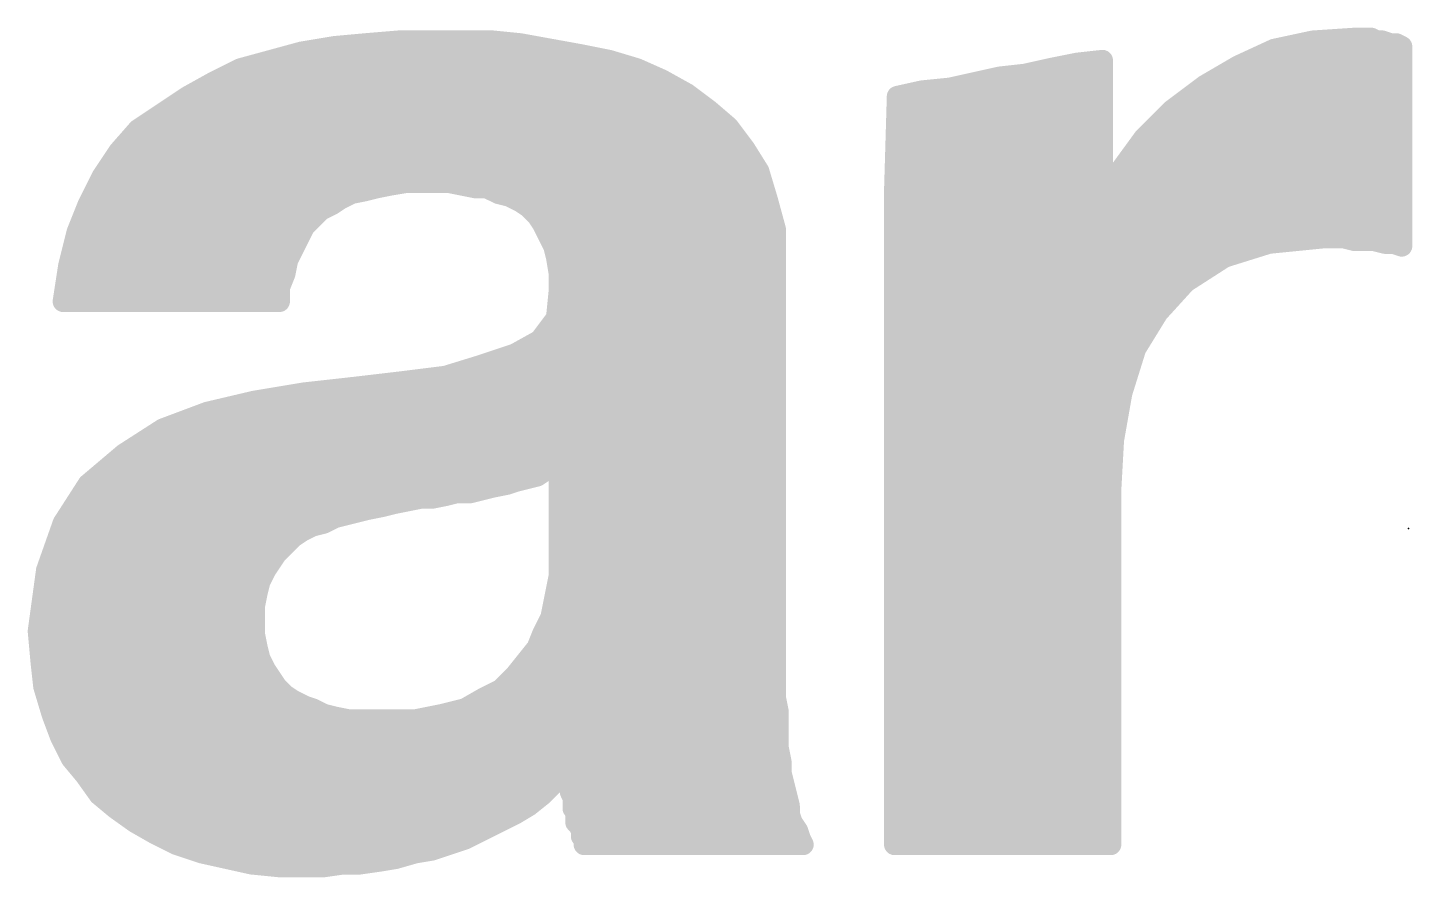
# Model space of a CAD drawing. Extents: x -23 to 84, y -8 to 75.
# Drawn here: x 44.548 to 49.544, y 58.431 to 61.497 of the extents above; entities that cross this region are included whole.
import ezdxf

# ---------------------------------------------------------------- set-up
doc = ezdxf.new("R2010")
doc.units = 0
doc.layers.add('21', color=253, linetype='CONTINUOUS')
doc.layers.add('23', color=53, linetype='CONTINUOUS')

msp = doc.modelspace()

# ---------------------------------------------------------------- linework, layer by layer
at = {"layer": '21', "const_width": 0.0762}
for points in [[(45.536, 61.409), (45.656, 61.429)], [(45.5852, 61.4172), (46.4459, 61.4172)], [(45.656, 61.429), (45.766, 61.439)], [(45.766, 61.439), (45.886, 61.449)], [(45.886, 61.449), (46.226, 61.449)], [(46.226, 61.449), (46.326, 61.439)], [(46.326, 61.439), (46.546, 61.399)], [(48.916, 61.359), (49.046, 61.419)], [(49.0421, 61.4172), (49.506, 61.4172)], [(49.046, 61.419), (49.186, 61.449)], [(49.186, 61.449), (49.336, 61.459)], [(49.336, 61.459), (49.396, 61.459)], [(49.396, 61.459), (49.416, 61.449)], [(49.416, 61.449), (49.436, 61.449)], [(49.436, 61.449), (49.466, 61.439)], [(49.466, 61.439), (49.486, 61.439)], [(49.486, 61.439), (49.506, 61.429)], [(49.506, 61.429), (49.506, 60.709)], [(45.316, 61.349), (45.536, 61.409)], [(46.546, 61.399), (46.646, 61.379)], [(46.646, 61.379), (46.746, 61.349)], [(48.236, 61.349), (48.336, 61.369)], [(48.336, 61.369), (48.426, 61.379)], [(48.426, 61.379), (48.426, 60.859)], [(45.216, 61.299), (45.316, 61.349)], [(45.3, 61.341), (46.764, 61.341)], [(46.746, 61.349), (46.836, 61.309)], [(47.876, 61.279), (48.056, 61.319)], [(48.056, 61.319), (48.146, 61.329)], [(48.146, 61.329), (48.236, 61.349)], [(48.2, 61.341), (48.426, 61.341)], [(48.796, 61.289), (48.916, 61.359)], [(48.8851, 61.341), (49.506, 61.341)], [(45.126, 61.249), (45.216, 61.299)], [(46.836, 61.309), (46.926, 61.259)], [(47.686, 61.249), (47.776, 61.269)], [(47.776, 61.269), (47.876, 61.279)], [(48.676, 61.199), (48.796, 61.289)], [(44.946, 61.129), (45.126, 61.249)], [(45.1544, 61.2648), (46.9156, 61.2648)], [(46.926, 61.259), (47.006, 61.199)], [(47.676, 60.909), (47.686, 61.249)], [(47.7571, 61.2648), (48.426, 61.2648)], [(48.7637, 61.2648), (49.506, 61.2648)], [(45.0354, 61.1886), (47.0181, 61.1886)], [(47.006, 61.199), (47.076, 61.139)], [(47.6842, 61.1886), (48.426, 61.1886)], [(48.576, 61.099), (48.676, 61.199)], [(48.6656, 61.1886), (49.506, 61.1886)], [(44.876, 61.049), (44.946, 61.129)], [(47.076, 61.139), (47.136, 61.059)], [(44.9315, 61.1124), (47.096, 61.1124)], [(47.682, 61.1124), (48.426, 61.1124)], [(48.496, 60.989), (48.576, 61.099)], [(48.5894, 61.1124), (49.506, 61.1124)], [(44.816, 60.959), (44.876, 61.049)], [(44.8675, 61.0362), (47.1502, 61.0362)], [(47.136, 61.059), (47.186, 60.979)], [(47.6797, 61.0362), (48.426, 61.0362)], [(48.5303, 61.0362), (49.506, 61.0362)], [(47.186, 60.979), (47.216, 60.879)], [(48.426, 60.859), (48.496, 60.989)], [(44.766, 60.859), (44.816, 60.959)], [(44.8167, 60.96), (47.1917, 60.96)], [(45.806, 60.919), (45.766, 60.909)], [(45.856, 60.929), (45.806, 60.919)], [(45.916, 60.939), (45.856, 60.929)], [(46.066, 60.939), (45.916, 60.939)], [(46.166, 60.919), (46.066, 60.939)], [(46.206, 60.919), (46.166, 60.919)], [(46.246, 60.899), (46.206, 60.919)], [(47.6775, 60.96), (48.426, 60.96)], [(48.4804, 60.96), (49.506, 60.96)], [(44.7784, 60.8838), (45.6856, 60.8838)], [(45.676, 60.879), (45.646, 60.859)], [(45.716, 60.899), (45.676, 60.879)], [(45.766, 60.909), (45.716, 60.899)], [(46.286, 60.889), (46.246, 60.899)], [(46.326, 60.869), (46.286, 60.889)], [(46.2964, 60.8838), (47.2146, 60.8838)], [(46.356, 60.849), (46.326, 60.869)], [(47.216, 60.879), (47.246, 60.769)], [(47.676, 58.549), (47.676, 60.909)], [(47.676, 60.8838), (48.426, 60.8838)], [(48.4394, 60.8838), (49.506, 60.8838)], [(44.726, 60.759), (44.766, 60.859)], [(45.606, 60.839), (45.546, 60.779)], [(45.646, 60.859), (45.606, 60.839)], [(46.386, 60.819), (46.356, 60.849)], [(46.406, 60.789), (46.386, 60.819)], [(44.7454, 60.8076), (45.5746, 60.8076)], [(45.546, 60.779), (45.486, 60.659)], [(46.3936, 60.8076), (47.2355, 60.8076)], [(46.446, 60.709), (46.406, 60.789)], [(47.246, 60.769), (47.246, 59.079)], [(47.676, 60.8076), (49.506, 60.8076)], [(44.696, 60.639), (44.726, 60.759)], [(44.7191, 60.7314), (45.5222, 60.7314)], [(46.4348, 60.7314), (47.246, 60.7314)], [(47.676, 60.7314), (49.15, 60.7314)], [(49.026, 60.719), (48.866, 60.669)], [(49.226, 60.739), (49.026, 60.719)], [(49.296, 60.739), (49.226, 60.739)], [(49.336, 60.729), (49.296, 60.739)], [(49.3264, 60.7314), (49.506, 60.7314)], [(49.406, 60.729), (49.336, 60.729)], [(49.446, 60.719), (49.406, 60.729)], [(49.476, 60.719), (49.446, 60.719)], [(49.506, 60.709), (49.476, 60.719)], [(46.456, 60.669), (46.446, 60.709)], [(46.466, 60.609), (46.456, 60.669)], [(48.866, 60.669), (48.726, 60.579)], [(44.676, 60.509), (44.696, 60.639)], [(44.7001, 60.6552), (45.4852, 60.6552)], [(45.486, 60.659), (45.476, 60.609)], [(46.4583, 60.6552), (47.246, 60.6552)], [(47.676, 60.6552), (48.8445, 60.6552)], [(44.6868, 60.579), (45.464, 60.579)], [(45.476, 60.609), (45.456, 60.559)], [(46.466, 60.549), (46.466, 60.609)], [(46.466, 60.579), (47.246, 60.579)], [(47.676, 60.579), (48.726, 60.579)], [(48.726, 60.579), (48.626, 60.469)], [(45.456, 60.559), (45.456, 60.509)], [(46.456, 60.449), (46.466, 60.549)], [(45.456, 60.509), (44.676, 60.509)], [(46.4614, 60.5028), (47.246, 60.5028)], [(47.676, 60.5028), (48.6567, 60.5028)], [(48.626, 60.469), (48.546, 60.339)], [(46.396, 60.369), (46.456, 60.449)], [(46.4392, 60.4266), (47.246, 60.4266)], [(47.676, 60.4266), (48.5999, 60.4266)], [(46.306, 60.319), (46.396, 60.369)], [(46.186, 60.279), (46.306, 60.319)], [(46.3625, 60.3504), (47.246, 60.3504)], [(47.676, 60.3504), (48.553, 60.3504)], [(48.546, 60.339), (48.496, 60.179)], [(46.056, 60.239), (46.186, 60.279)], [(46.1704, 60.2742), (47.246, 60.2742)], [(47.676, 60.2742), (48.5258, 60.2742)], [(45.726, 60.199), (45.896, 60.219)], [(45.896, 60.219), (46.056, 60.239)], [(46.056, 60.239), (46.146, 59.819)], [(46.146, 59.819), (46.056, 60.239)], [(45.366, 60.149), (45.546, 60.179)], [(45.546, 60.179), (45.726, 60.199)], [(45.696, 59.739), (45.546, 60.179)], [(45.546, 60.179), (45.696, 59.739)], [(45.717, 60.198), (46.0648, 60.198)], [(46.0648, 60.198), (47.246, 60.198)], [(47.676, 60.198), (48.5019, 60.198)], [(48.496, 60.179), (48.466, 60.009)], [(45.196, 60.109), (45.366, 60.149)], [(45.2504, 60.1218), (45.5655, 60.1218)], [(45.5655, 60.1218), (46.0811, 60.1218)], [(46.0811, 60.1218), (47.246, 60.1218)], [(47.676, 60.1218), (48.4859, 60.1218)], [(45.036, 60.049), (45.196, 60.109)], [(44.896, 59.959), (45.036, 60.049)], [(45.0307, 60.0456), (45.5915, 60.0456)], [(45.5915, 60.0456), (46.0974, 60.0456)], [(46.0974, 60.0456), (47.246, 60.0456)], [(47.676, 60.0456), (48.4725, 60.0456)], [(44.9122, 59.9694), (45.6175, 59.9694)], [(45.6175, 59.9694), (46.1138, 59.9694)], [(46.1138, 59.9694), (47.246, 59.9694)], [(47.676, 59.9694), (48.4638, 59.9694)], [(48.466, 60.009), (48.456, 59.829)], [(44.766, 59.849), (44.896, 59.959)], [(46.446, 59.919), (46.386, 59.879)], [(46.466, 59.939), (46.446, 59.919)], [(46.466, 59.519), (46.466, 59.939)], [(44.8182, 59.8932), (45.6434, 59.8932)], [(45.6434, 59.8932), (46.1301, 59.8932)], [(46.1301, 59.8932), (46.4073, 59.8932)], [(46.386, 59.879), (46.306, 59.859)], [(46.466, 59.8932), (47.246, 59.8932)], [(47.676, 59.8932), (48.4596, 59.8932)], [(44.676, 59.709), (44.766, 59.849)], [(46.096, 59.819), (46.056, 59.809)], [(46.146, 59.819), (46.096, 59.819)], [(46.226, 59.839), (46.146, 59.819)], [(46.276, 59.849), (46.226, 59.839)], [(46.306, 59.859), (46.276, 59.849)], [(48.456, 59.829), (48.456, 58.549)], [(44.7454, 59.817), (45.6694, 59.817)], [(45.6694, 59.817), (46.088, 59.817)], [(45.826, 59.769), (45.776, 59.759)], [(45.866, 59.779), (45.826, 59.769)], [(45.966, 59.799), (45.866, 59.779)], [(46.006, 59.799), (45.966, 59.799)], [(46.056, 59.809), (46.006, 59.799)], [(46.466, 59.817), (47.246, 59.817)], [(47.676, 59.817), (48.456, 59.817)], [(44.6964, 59.7408), (45.6954, 59.7408)], [(45.656, 59.729), (45.616, 59.709)], [(45.696, 59.739), (45.656, 59.729)], [(45.6954, 59.7408), (45.7032, 59.7408)], [(45.776, 59.759), (45.696, 59.739)], [(46.466, 59.7408), (47.246, 59.7408)], [(47.676, 59.7408), (48.456, 59.7408)], [(44.616, 59.539), (44.676, 59.709)], [(45.536, 59.679), (45.506, 59.659)], [(45.576, 59.699), (45.536, 59.679)], [(45.616, 59.709), (45.576, 59.699)], [(44.6603, 59.6646), (45.5144, 59.6646)], [(45.506, 59.659), (45.446, 59.599)], [(46.466, 59.6646), (47.246, 59.6646)], [(47.676, 59.6646), (48.456, 59.6646)], [(44.6334, 59.5884), (45.4389, 59.5884)], [(45.446, 59.599), (45.406, 59.539)], [(46.466, 59.5884), (47.246, 59.5884)], [(47.676, 59.5884), (48.456, 59.5884)], [(44.586, 59.319), (44.616, 59.539)], [(45.406, 59.539), (45.386, 59.499)], [(46.436, 59.369), (46.466, 59.519)], [(44.6123, 59.5122), (45.3926, 59.5122)], [(45.386, 59.499), (45.376, 59.459)], [(46.4646, 59.5122), (47.246, 59.5122)], [(47.676, 59.5122), (48.456, 59.5122)], [(44.602, 59.436), (45.3714, 59.436)], [(45.376, 59.459), (45.366, 59.409)], [(46.4494, 59.436), (47.246, 59.436)], [(47.676, 59.436), (48.456, 59.436)], [(45.366, 59.409), (45.366, 59.309)], [(46.406, 59.309), (46.436, 59.369)], [(44.596, 59.209), (44.586, 59.319)], [(44.5916, 59.3598), (45.366, 59.3598)], [(46.4314, 59.3598), (47.246, 59.3598)], [(47.676, 59.3598), (48.456, 59.3598)], [(44.5892, 59.2836), (45.3711, 59.2836)], [(45.366, 59.309), (45.376, 59.259)], [(46.386, 59.259), (46.406, 59.309)], [(46.3958, 59.2836), (47.246, 59.2836)], [(47.676, 59.2836), (48.456, 59.2836)], [(45.376, 59.259), (45.386, 59.219)], [(45.386, 59.219), (45.406, 59.179)], [(46.306, 59.159), (46.386, 59.259)], [(44.606, 59.119), (44.596, 59.209)], [(44.5962, 59.2074), (45.3918, 59.2074)], [(45.406, 59.179), (45.446, 59.119)], [(46.3447, 59.2074), (47.246, 59.2074)], [(47.676, 59.2074), (48.456, 59.2074)], [(44.6046, 59.1312), (45.4379, 59.1312)], [(44.636, 59.019), (44.606, 59.119)], [(45.446, 59.119), (45.476, 59.089)], [(46.256, 59.109), (46.306, 59.159)], [(46.2782, 59.1312), (47.246, 59.1312)], [(47.676, 59.1312), (48.456, 59.1312)], [(45.476, 59.089), (45.506, 59.069)], [(45.506, 59.069), (45.546, 59.049)], [(46.126, 59.039), (46.196, 59.079)], [(46.196, 59.079), (46.256, 59.109)], [(47.246, 59.079), (47.256, 59.029)], [(44.6252, 59.055), (45.534, 59.055)], [(44.666, 58.939), (44.636, 59.019)], [(45.546, 59.049), (45.576, 59.039)], [(45.576, 59.039), (45.616, 59.019)], [(45.616, 59.019), (45.656, 59.009)], [(45.946, 58.999), (46.046, 59.019)], [(46.046, 59.019), (46.126, 59.039)], [(46.154, 59.055), (47.2508, 59.055)], [(47.256, 59.029), (47.256, 58.899)], [(47.676, 59.055), (48.456, 59.055)], [(44.6511, 58.9788), (47.256, 58.9788)], [(45.656, 59.009), (45.706, 58.999)], [(45.706, 58.999), (45.946, 58.999)], [(47.676, 58.9788), (48.456, 58.9788)], [(44.706, 58.859), (44.666, 58.939)], [(44.6842, 58.9026), (47.256, 58.9026)], [(47.256, 58.899), (47.266, 58.849)], [(47.676, 58.9026), (48.456, 58.9026)], [(44.756, 58.799), (44.706, 58.859)], [(44.7332, 58.8264), (47.266, 58.8264)], [(46.506, 58.819), (46.456, 58.779)], [(46.506, 58.739), (46.506, 58.819)], [(47.266, 58.849), (47.266, 58.809)], [(47.676, 58.8264), (48.456, 58.8264)], [(44.806, 58.729), (44.756, 58.799)], [(46.456, 58.779), (46.406, 58.729)], [(47.266, 58.809), (47.296, 58.689)], [(44.7909, 58.7502), (46.4272, 58.7502)], [(44.866, 58.679), (44.806, 58.729)], [(46.406, 58.729), (46.356, 58.689)], [(46.506, 58.7502), (47.2807, 58.7502)], [(46.516, 58.719), (46.506, 58.739)], [(46.516, 58.679), (46.516, 58.719)], [(47.676, 58.7502), (48.456, 58.7502)], [(44.936, 58.629), (44.866, 58.679)], [(44.873, 58.674), (46.331, 58.674)], [(46.356, 58.689), (46.306, 58.659)], [(46.526, 58.669), (46.516, 58.679)], [(46.521, 58.674), (47.296, 58.674)], [(46.526, 58.629), (46.526, 58.669)], [(47.296, 58.689), (47.296, 58.659)], [(47.676, 58.674), (48.456, 58.674)], [(45.006, 58.589), (44.936, 58.629)], [(46.306, 58.659), (46.126, 58.569)], [(46.536, 58.619), (46.526, 58.629)], [(46.546, 58.599), (46.536, 58.619)], [(47.296, 58.659), (47.306, 58.629)], [(47.306, 58.629), (47.326, 58.599)], [(44.9906, 58.5978), (46.1836, 58.5978)], [(45.086, 58.549), (45.006, 58.589)], [(46.126, 58.569), (46.006, 58.529)], [(46.546, 58.579), (46.546, 58.599)], [(46.546, 58.5978), (47.3264, 58.5978)], [(46.556, 58.569), (46.546, 58.579)], [(46.556, 58.549), (46.556, 58.569)], [(47.326, 58.599), (47.336, 58.569)], [(47.336, 58.569), (47.346, 58.549)], [(47.676, 58.5978), (48.456, 58.5978)], [(45.176, 58.519), (45.086, 58.549)], [(45.1682, 58.5216), (45.9616, 58.5216)], [(45.356, 58.479), (45.176, 58.519)], [(45.946, 58.519), (45.876, 58.499)], [(46.006, 58.529), (45.946, 58.519)], [(47.346, 58.549), (46.556, 58.549)], [(48.456, 58.549), (47.676, 58.549)], [(45.456, 58.469), (45.356, 58.479)], [(45.616, 58.469), (45.456, 58.469)], [(45.686, 58.479), (45.616, 58.469)], [(45.746, 58.479), (45.686, 58.479)], [(45.816, 58.489), (45.746, 58.479)], [(45.876, 58.499), (45.816, 58.489)]]:
    msp.add_lwpolyline(points, dxfattribs=at)
at = {"layer": '21', "const_width": 0.0381}
for points in [[(45.5852, 61.4363, 1), (45.5852, 61.3982)], [(45.6543, 61.448, 1), (45.6577, 61.41)], [(45.6591, 61.4102, 1), (45.6529, 61.4478)], [(45.7644, 61.458, 1), (45.7676, 61.42)], [(45.7677, 61.42, 1), (45.7643, 61.458)], [(45.886, 61.4681, 1), (45.886, 61.43)], [(45.8876, 61.43, 1), (45.8844, 61.468)], [(46.2279, 61.468, 1), (46.2241, 61.43)], [(46.226, 61.43, 1), (46.226, 61.4681)], [(46.3294, 61.4577, 1), (46.3226, 61.4203)], [(46.3241, 61.42, 1), (46.3279, 61.458)], [(46.4459, 61.3982, 1), (46.4459, 61.4363)], [(49.0421, 61.4363, 1), (49.0421, 61.3982)], [(49.042, 61.4376, 1), (49.05, 61.4004)], [(49.054, 61.4017, 1), (49.038, 61.4363)], [(49.1847, 61.468, 1), (49.1873, 61.43)], [(49.19, 61.4304, 1), (49.182, 61.4676)], [(49.336, 61.4781, 1), (49.336, 61.44)], [(49.3373, 61.44, 1), (49.3347, 61.478)], [(49.4045, 61.476, 1), (49.3875, 61.442)], [(49.396, 61.44, 1), (49.396, 61.4781)], [(49.416, 61.4681, 1), (49.416, 61.43)], [(49.4075, 61.432, 1), (49.4245, 61.466)], [(49.442, 61.4671, 1), (49.43, 61.4309)], [(49.436, 61.43, 1), (49.436, 61.4681)], [(49.466, 61.4581, 1), (49.466, 61.42)], [(49.46, 61.4209, 1), (49.472, 61.4571)], [(49.4945, 61.456, 1), (49.4775, 61.422)], [(49.486, 61.42, 1), (49.486, 61.4581)], [(49.5251, 61.429, 1), (49.487, 61.429)], [(49.4975, 61.412, 1), (49.5145, 61.446)], [(49.506, 61.3982, 1), (49.506, 61.4363)], [(45.5329, 61.4278, 1), (45.5391, 61.3902)], [(45.541, 61.3906, 1), (45.531, 61.4274)], [(46.5497, 61.4177, 1), (46.5423, 61.3803)], [(46.5426, 61.3803, 1), (46.5494, 61.4177)], [(46.6515, 61.3972, 1), (46.6405, 61.3608)], [(46.6423, 61.3603, 1), (46.6497, 61.3977)], [(48.3339, 61.3879, 1), (48.3381, 61.3501)], [(48.3397, 61.3503, 1), (48.3323, 61.3877)], [(48.4451, 61.379, 1), (48.407, 61.379)], [(48.4281, 61.3601, 1), (48.4239, 61.3979)], [(45.3, 61.3601, 1), (45.3, 61.322)], [(45.311, 61.3674, 1), (45.321, 61.3306)], [(45.3245, 61.332, 1), (45.3075, 61.366)], [(46.7537, 61.3664, 1), (46.7383, 61.3316)], [(46.7405, 61.3308, 1), (46.7515, 61.3672)], [(46.764, 61.322, 1), (46.764, 61.3601)], [(48.0539, 61.3379, 1), (48.0581, 61.3001)], [(48.0601, 61.3004, 1), (48.0519, 61.3376)], [(48.1419, 61.3476, 1), (48.1501, 61.3104)], [(48.1481, 61.3101, 1), (48.1439, 61.3479)], [(48.2, 61.3601, 1), (48.2, 61.322)], [(48.2323, 61.3677, 1), (48.2397, 61.3303)], [(48.2401, 61.3304, 1), (48.2319, 61.3676)], [(48.426, 61.322, 1), (48.426, 61.3601)], [(48.8851, 61.3601, 1), (48.8851, 61.322)], [(48.908, 61.3763, 1), (48.924, 61.3417)], [(48.9256, 61.3425, 1), (48.9064, 61.3755)], [(49.506, 61.322, 1), (49.506, 61.3601)], [(45.2075, 61.316, 1), (45.2245, 61.282)], [(45.2253, 61.2823, 1), (45.2067, 61.3157)], [(46.8453, 61.3257, 1), (46.8267, 61.2923)], [(46.8283, 61.2916, 1), (46.8437, 61.3264)], [(47.7741, 61.288, 1), (47.7779, 61.25)], [(47.7801, 61.2504, 1), (47.7719, 61.2876)], [(47.8719, 61.2976, 1), (47.8801, 61.2604)], [(47.8779, 61.26, 1), (47.8741, 61.298)], [(48.7864, 61.3055, 1), (48.8056, 61.2725)], [(48.8074, 61.2738, 1), (48.7846, 61.3042)], [(45.1167, 61.2657, 1), (45.1353, 61.2323)], [(45.1366, 61.2331, 1), (45.1154, 61.2649)], [(45.1544, 61.2839, 1), (45.1544, 61.2458)], [(46.9374, 61.2742, 1), (46.9146, 61.2438)], [(46.9156, 61.2458, 1), (46.9156, 61.2839)], [(46.9167, 61.2423, 1), (46.9353, 61.2757)], [(47.6819, 61.2676, 1), (47.6901, 61.2304)], [(47.705, 61.2484, 1), (47.667, 61.2496)], [(47.7571, 61.2839, 1), (47.7571, 61.2458)], [(48.426, 61.2458, 1), (48.426, 61.2839)], [(48.7637, 61.2839, 1), (48.7637, 61.2458)], [(49.506, 61.2458, 1), (49.506, 61.2839)], [(45.0354, 61.2077, 1), (45.0354, 61.1696)], [(47.0184, 61.2135, 1), (46.9936, 61.1845)], [(46.9946, 61.1838, 1), (47.0174, 61.2142)], [(47.0181, 61.1696, 1), (47.0181, 61.2077)], [(47.6842, 61.2077, 1), (47.6842, 61.1696)], [(48.426, 61.1696, 1), (48.426, 61.2077)], [(48.6656, 61.2077, 1), (48.6656, 61.1696)], [(48.6646, 61.2142, 1), (48.6874, 61.1838)], [(48.6895, 61.1855, 1), (48.6625, 61.2125)], [(49.506, 61.1696, 1), (49.506, 61.2077)], [(44.9354, 61.1449, 1), (44.9566, 61.1131)], [(44.9603, 61.1165, 1), (44.9317, 61.1415)], [(47.0912, 61.1504, 1), (47.0608, 61.1276)], [(47.0636, 61.1245, 1), (47.0884, 61.1535)], [(44.9315, 61.1315, 1), (44.9315, 61.0934)], [(47.096, 61.0934, 1), (47.096, 61.1315)], [(47.682, 61.1315, 1), (47.682, 61.0934)], [(48.426, 61.0934, 1), (48.426, 61.1315)], [(48.5625, 61.1125, 1), (48.5895, 61.0855)], [(48.5914, 61.0878, 1), (48.5606, 61.1102)], [(48.5894, 61.1315, 1), (48.5894, 61.0934)], [(49.506, 61.0934, 1), (49.506, 61.1315)], [(44.8675, 61.0553, 1), (44.8675, 61.0172)], [(44.8617, 61.0615, 1), (44.8903, 61.0365)], [(44.8919, 61.0384, 1), (44.8601, 61.0596)], [(47.1522, 61.0691, 1), (47.1198, 61.0489)], [(47.1208, 61.0476, 1), (47.1512, 61.0704)], [(47.1502, 61.0172, 1), (47.1502, 61.0553)], [(47.6797, 61.0553, 1), (47.6797, 61.0172)], [(48.426, 61.0172, 1), (48.426, 61.0553)], [(48.5303, 61.0553, 1), (48.5303, 61.0172)], [(49.506, 61.0172, 1), (49.506, 61.0553)], [(47.2042, 60.9845, 1), (47.1678, 60.9735)], [(47.1698, 60.9689, 1), (47.2022, 60.9891)], [(48.4806, 61.0002, 1), (48.5114, 60.9778)], [(48.5128, 60.98, 1), (48.4792, 60.998)], [(44.8001, 60.9696, 1), (44.8319, 60.9484)], [(44.8167, 60.9791, 1), (44.8167, 60.941)], [(44.833, 60.9505, 1), (44.799, 60.9675)], [(45.8023, 60.9377, 1), (45.8097, 60.9003)], [(45.8106, 60.9005, 1), (45.8014, 60.9375)], [(45.8529, 60.9478, 1), (45.8591, 60.9102)], [(45.8597, 60.9103, 1), (45.8523, 60.9477)], [(45.916, 60.9581, 1), (45.916, 60.92)], [(45.9191, 60.9202, 1), (45.9129, 60.9578)], [(46.0697, 60.9577, 1), (46.0623, 60.9203)], [(46.066, 60.92, 1), (46.066, 60.9581)], [(46.166, 60.9381, 1), (46.166, 60.9)], [(46.1623, 60.9003, 1), (46.1697, 60.9377)], [(46.2145, 60.936, 1), (46.1975, 60.902)], [(46.206, 60.9, 1), (46.206, 60.9381)], [(47.1917, 60.941, 1), (47.1917, 60.9791)], [(47.6775, 60.9791, 1), (47.6775, 60.941)], [(48.426, 60.941, 1), (48.426, 60.9791)], [(48.4804, 60.9791, 1), (48.4804, 60.941)], [(49.506, 60.941, 1), (49.506, 60.9791)], [(44.7784, 60.9029, 1), (44.7784, 60.8648)], [(45.6675, 60.896, 1), (45.6845, 60.862)], [(45.6866, 60.8631, 1), (45.6654, 60.8949)], [(45.6856, 60.8648, 1), (45.6856, 60.9029)], [(45.7123, 60.9177, 1), (45.7197, 60.8803)], [(45.7245, 60.882, 1), (45.7075, 60.916)], [(45.7614, 60.9275, 1), (45.7706, 60.8905)], [(45.7697, 60.8903, 1), (45.7623, 60.9277)], [(46.2506, 60.9175, 1), (46.2414, 60.8805)], [(46.2375, 60.882, 1), (46.2545, 60.916)], [(46.2945, 60.906, 1), (46.2775, 60.872)], [(46.2964, 60.9029, 1), (46.2964, 60.8648)], [(46.2814, 60.8705, 1), (46.2906, 60.9075)], [(46.3366, 60.8849, 1), (46.3154, 60.8531)], [(46.3175, 60.852, 1), (46.3345, 60.886)], [(47.2344, 60.884, 1), (47.1976, 60.874)], [(47.2146, 60.8648, 1), (47.2146, 60.9029)], [(47.6951, 60.909, 1), (47.657, 60.909)], [(47.657, 60.9096, 1), (47.695, 60.9084)], [(47.676, 60.9029, 1), (47.676, 60.8648)], [(48.4394, 60.9029, 1), (48.4394, 60.8648)], [(48.426, 60.8648, 1), (48.426, 60.9029)], [(49.506, 60.8648, 1), (49.506, 60.9029)], [(44.749, 60.8675, 1), (44.783, 60.8505)], [(44.7837, 60.8519, 1), (44.7483, 60.8661)], [(45.5975, 60.856, 1), (45.6145, 60.822)], [(45.6195, 60.8255, 1), (45.5925, 60.8525)], [(45.6354, 60.8749, 1), (45.6566, 60.8431)], [(45.6545, 60.842, 1), (45.6375, 60.876)], [(46.3695, 60.8625, 1), (46.3425, 60.8355)], [(46.3454, 60.8331, 1), (46.3666, 60.8649)], [(46.4019, 60.8296, 1), (46.3701, 60.8084)], [(47.1978, 60.8735, 1), (47.2342, 60.8845)], [(48.4092, 60.868, 1), (48.4428, 60.85)], [(48.407, 60.859, 1), (48.4451, 60.859)], [(44.7454, 60.8267, 1), (44.7454, 60.7886)], [(45.5325, 60.7925, 1), (45.5595, 60.7655)], [(45.563, 60.7705, 1), (45.529, 60.7875)], [(45.5746, 60.7886, 1), (45.5746, 60.8267)], [(46.3725, 60.8055, 1), (46.3995, 60.8325)], [(46.3936, 60.8267, 1), (46.3936, 60.7886)], [(46.423, 60.7975, 1), (46.389, 60.7805)], [(46.3901, 60.7784, 1), (46.4219, 60.7996)], [(47.2651, 60.769, 1), (47.227, 60.769)], [(47.2355, 60.7886, 1), (47.2355, 60.8267)], [(47.676, 60.8267, 1), (47.676, 60.7886)], [(49.506, 60.7886, 1), (49.506, 60.8267)], [(44.7191, 60.7505, 1), (44.7191, 60.7124)], [(44.7083, 60.7661, 1), (44.7437, 60.7519)], [(44.7445, 60.7544, 1), (44.7075, 60.7636)], [(45.5222, 60.7124, 1), (45.5222, 60.7505)], [(46.4348, 60.7505, 1), (46.4348, 60.7124)], [(47.2276, 60.764, 1), (47.2644, 60.774)], [(47.246, 60.7124, 1), (47.246, 60.7505)], [(47.676, 60.7505, 1), (47.676, 60.7124)], [(49.0241, 60.738, 1), (49.0279, 60.7)], [(49.0317, 60.7008, 1), (49.0203, 60.7372)], [(49.15, 60.7124, 1), (49.15, 60.7505)], [(49.226, 60.7581, 1), (49.226, 60.72)], [(49.2279, 60.72, 1), (49.2241, 60.758)], [(49.3006, 60.7575, 1), (49.2914, 60.7205)], [(49.296, 60.72, 1), (49.296, 60.7581)], [(49.3264, 60.7505, 1), (49.3264, 60.7124)], [(49.336, 60.7481, 1), (49.336, 60.71)], [(49.3314, 60.7105, 1), (49.3406, 60.7475)], [(49.4106, 60.7475, 1), (49.4014, 60.7105)], [(49.406, 60.71, 1), (49.406, 60.7481)], [(49.446, 60.7381, 1), (49.446, 60.7)], [(49.4414, 60.7005, 1), (49.4506, 60.7375)], [(49.482, 60.7371, 1), (49.47, 60.7009)], [(49.476, 60.7, 1), (49.476, 60.7381)], [(49.506, 60.7124, 1), (49.506, 60.7505)], [(46.4645, 60.7136, 1), (46.4275, 60.7044)], [(46.429, 60.7005, 1), (46.463, 60.7175)], [(46.4748, 60.6721, 1), (46.4372, 60.6659)], [(48.8603, 60.6872, 1), (48.8717, 60.6508)], [(48.8763, 60.653, 1), (48.8557, 60.685)], [(49.487, 60.709, 1), (49.5251, 60.709)], [(49.5, 60.6909, 1), (49.512, 60.7271)], [(44.6775, 60.6436, 1), (44.7145, 60.6344)], [(44.7148, 60.6361, 1), (44.6772, 60.6419)], [(44.7001, 60.6743, 1), (44.7001, 60.6362)], [(45.469, 60.6675, 1), (45.503, 60.6505)], [(45.5047, 60.6553, 1), (45.4673, 60.6627)], [(45.4852, 60.6362, 1), (45.4852, 60.6743)], [(46.4375, 60.6644, 1), (46.4745, 60.6736)], [(46.4583, 60.6743, 1), (46.4583, 60.6362)], [(47.246, 60.6362, 1), (47.246, 60.6743)], [(47.676, 60.6743, 1), (47.676, 60.6362)], [(48.8445, 60.6362, 1), (48.8445, 60.6743)], [(44.6868, 60.5981, 1), (44.6868, 60.56)], [(45.4573, 60.6127, 1), (45.4947, 60.6053)], [(45.4937, 60.6019, 1), (45.4583, 60.6161)], [(45.464, 60.56, 1), (45.464, 60.5981)], [(46.466, 60.5981, 1), (46.466, 60.56)], [(46.4851, 60.609, 1), (46.447, 60.609)], [(46.4472, 60.6059, 1), (46.4848, 60.6121)], [(47.246, 60.56, 1), (47.246, 60.5981)], [(47.676, 60.5981, 1), (47.676, 60.56)], [(48.7157, 60.595, 1), (48.7363, 60.563)], [(48.7401, 60.5662, 1), (48.7119, 60.5918)], [(48.726, 60.56, 1), (48.726, 60.5981)], [(45.4751, 60.559, 1), (45.437, 60.559)], [(45.4383, 60.5661, 1), (45.4737, 60.5519)], [(46.485, 60.5471, 1), (46.447, 60.5509)], [(46.447, 60.549, 1), (46.4851, 60.549)], [(44.676, 60.5281, 1), (44.676, 60.49)], [(44.6572, 60.5119, 1), (44.6948, 60.5061)], [(45.437, 60.509, 1), (45.4751, 60.509)], [(45.456, 60.49, 1), (45.456, 60.5281)], [(46.4614, 60.5219, 1), (46.4614, 60.4838)], [(47.246, 60.4838, 1), (47.246, 60.5219)], [(47.676, 60.5219, 1), (47.676, 60.4838)], [(48.6422, 60.459, 1), (48.6098, 60.479)], [(48.6567, 60.4838, 1), (48.6567, 60.5219)], [(46.4392, 60.4457, 1), (46.4392, 60.4076)], [(46.437, 60.4509, 1), (46.475, 60.4471)], [(46.4712, 60.4376, 1), (46.4408, 60.4604)], [(47.246, 60.4076, 1), (47.246, 60.4457)], [(47.676, 60.4457, 1), (47.676, 60.4076)], [(48.5999, 60.4076, 1), (48.5999, 60.4457)], [(48.6119, 60.4818, 1), (48.6401, 60.4562)], [(46.4053, 60.3523, 1), (46.3867, 60.3857)], [(46.312, 60.3009, 1), (46.3, 60.3371)], [(46.3625, 60.3695, 1), (46.3625, 60.3314)], [(46.3808, 60.3804, 1), (46.4112, 60.3576)], [(47.246, 60.3314, 1), (47.246, 60.3695)], [(47.676, 60.3695, 1), (47.676, 60.3314)], [(48.5298, 60.349, 1), (48.5622, 60.329)], [(48.5642, 60.3333, 1), (48.5278, 60.3447)], [(48.553, 60.3314, 1), (48.553, 60.3695)], [(46.1704, 60.2933, 1), (46.1704, 60.2552)], [(46.18, 60.2971, 1), (46.192, 60.2609)], [(46.1916, 60.2608, 1), (46.1804, 60.2972)], [(46.2967, 60.3357, 1), (46.3153, 60.3023)], [(47.246, 60.2552, 1), (47.246, 60.2933)], [(47.676, 60.2933, 1), (47.676, 60.2552)], [(48.5258, 60.2552, 1), (48.5258, 60.2933)], [(45.8936, 60.2379, 1), (45.8984, 60.2001)], [(45.8982, 60.2001, 1), (45.8938, 60.2379)], [(46.0746, 60.243, 1), (46.0374, 60.235)], [(46.0746, 60.243, 1), (46.0374, 60.235)], [(46.0504, 60.2572, 1), (46.0616, 60.2208)], [(46.0584, 60.2201, 1), (46.0536, 60.2579)], [(45.564, 60.1851, 1), (45.528, 60.1729)], [(45.564, 60.1851, 1), (45.528, 60.1729)], [(45.5439, 60.1979, 1), (45.5481, 60.1601)], [(45.5491, 60.1602, 1), (45.5429, 60.1978)], [(45.717, 60.2171, 1), (45.717, 60.179)], [(45.7238, 60.2179, 1), (45.7282, 60.1801)], [(45.7281, 60.1801, 1), (45.7239, 60.2179)], [(46.0648, 60.2171, 1), (46.0648, 60.179)], [(46.0648, 60.179, 1), (46.0648, 60.2171)], [(47.246, 60.179, 1), (47.246, 60.2171)], [(47.676, 60.2171, 1), (47.676, 60.179)], [(48.5148, 60.1757, 1), (48.4772, 60.1823)], [(48.5019, 60.179, 1), (48.5019, 60.2171)], [(45.2504, 60.1409, 1), (45.2504, 60.1028)], [(45.3629, 60.1678, 1), (45.3691, 60.1302)], [(45.3704, 60.1305, 1), (45.3616, 60.1675)], [(45.5655, 60.1409, 1), (45.5655, 60.1028)], [(45.5655, 60.1028, 1), (45.5655, 60.1409)], [(46.0811, 60.1409, 1), (46.0811, 60.1028)], [(46.0811, 60.1028, 1), (46.0811, 60.1409)], [(47.246, 60.1028, 1), (47.246, 60.1409)], [(47.676, 60.1409, 1), (47.676, 60.1028)], [(48.4778, 60.1847, 1), (48.5142, 60.1733)], [(48.4859, 60.1028, 1), (48.4859, 60.1409)], [(45.1916, 60.1275, 1), (45.2004, 60.0905)], [(45.2027, 60.0912, 1), (45.1893, 60.1268)], [(45.0307, 60.0647, 1), (45.0307, 60.0266)], [(45.0293, 60.0668, 1), (45.0427, 60.0312)], [(45.0463, 60.033, 1), (45.0257, 60.065)], [(45.5915, 60.0647, 1), (45.5915, 60.0266)], [(45.5915, 60.0266, 1), (45.5915, 60.0647)], [(46.0974, 60.0647, 1), (46.0974, 60.0266)], [(46.0974, 60.0266, 1), (46.0974, 60.0647)], [(47.246, 60.0266, 1), (47.246, 60.0647)], [(47.676, 60.0647, 1), (47.676, 60.0266)], [(48.4725, 60.0266, 1), (48.4725, 60.0647)], [(44.9122, 59.9885, 1), (44.9122, 59.9504)], [(45.6175, 59.9885, 1), (45.6175, 59.9504)], [(45.6175, 59.9504, 1), (45.6175, 59.9885)], [(46.1138, 59.9885, 1), (46.1138, 59.9504)], [(46.1138, 59.9504, 1), (46.1138, 59.9885)], [(47.246, 59.9504, 1), (47.246, 59.9885)], [(47.676, 59.9885, 1), (47.676, 59.9504)], [(48.4472, 60.0123, 1), (48.4848, 60.0057)], [(48.485, 60.0079, 1), (48.447, 60.0101)], [(48.4638, 59.9504, 1), (48.4638, 59.9885)], [(44.8857, 59.975, 1), (44.9063, 59.943)], [(44.9083, 59.9445, 1), (44.8837, 59.9735)], [(46.4566, 59.9031, 1), (46.4354, 59.9349)], [(46.4851, 59.939, 1), (46.447, 59.939)], [(46.4795, 59.9255, 1), (46.4525, 59.9525)], [(44.8182, 59.9123, 1), (44.8182, 59.8742)], [(45.6434, 59.9123, 1), (45.6434, 59.8742)], [(45.6434, 59.8742, 1), (45.6434, 59.9123)], [(46.1301, 59.9123, 1), (46.1301, 59.8742)], [(46.1301, 59.8742, 1), (46.1301, 59.9123)], [(46.3754, 59.8949, 1), (46.3966, 59.8631)], [(46.3906, 59.8605, 1), (46.3814, 59.8975)], [(46.4073, 59.8742, 1), (46.4073, 59.9123)], [(46.4325, 59.9325, 1), (46.4595, 59.9055)], [(46.466, 59.9123, 1), (46.466, 59.8742)], [(47.246, 59.8742, 1), (47.246, 59.9123)], [(47.676, 59.9123, 1), (47.676, 59.8742)], [(48.4596, 59.8742, 1), (48.4596, 59.9123)], [(44.7537, 59.8635, 1), (44.7783, 59.8345)], [(44.782, 59.8387, 1), (44.75, 59.8593)], [(46.096, 59.8381, 1), (46.096, 59.8)], [(46.1006, 59.8005, 1), (46.0914, 59.8375)], [(46.1414, 59.8375, 1), (46.1506, 59.8005)], [(46.146, 59.8, 1), (46.146, 59.8381)], [(46.2223, 59.8577, 1), (46.2297, 59.8203)], [(46.2306, 59.8205, 1), (46.2214, 59.8575)], [(46.27, 59.8671, 1), (46.282, 59.8309)], [(46.2797, 59.8303, 1), (46.2723, 59.8677)], [(46.3014, 59.8775, 1), (46.3106, 59.8405)], [(46.312, 59.8409, 1), (46.3, 59.8771)], [(48.4751, 59.829, 1), (48.437, 59.829)], [(44.7454, 59.8361, 1), (44.7454, 59.798)], [(45.6694, 59.8361, 1), (45.6694, 59.798)], [(45.6694, 59.798, 1), (45.6694, 59.8361)], [(45.8214, 59.7875, 1), (45.8306, 59.7505)], [(45.8297, 59.7503, 1), (45.8223, 59.7877)], [(45.8623, 59.7977, 1), (45.8697, 59.7603)], [(45.8706, 59.7605, 1), (45.8614, 59.7975)], [(45.966, 59.818, 1), (45.966, 59.7799)], [(45.9697, 59.7803, 1), (45.9623, 59.8177)], [(46.0023, 59.8177, 1), (46.0097, 59.7803)], [(46.006, 59.7799, 1), (46.006, 59.818)], [(46.0514, 59.8275, 1), (46.0606, 59.7905)], [(46.0597, 59.7903, 1), (46.0523, 59.8277)], [(46.088, 59.798, 1), (46.088, 59.8361)], [(46.1274, 59.815, 1), (46.1646, 59.823)], [(46.1274, 59.815, 1), (46.1646, 59.823)], [(46.466, 59.8361, 1), (46.466, 59.798)], [(47.246, 59.798, 1), (47.246, 59.8361)], [(47.676, 59.8361, 1), (47.676, 59.798)], [(48.437, 59.8301, 1), (48.475, 59.8279)], [(48.456, 59.798, 1), (48.456, 59.8361)], [(44.6964, 59.7599, 1), (44.6964, 59.7218)], [(45.6514, 59.7475, 1), (45.6606, 59.7105)], [(45.6645, 59.712, 1), (45.6475, 59.746)], [(45.6954, 59.7599, 1), (45.6954, 59.7218)], [(45.6914, 59.7575, 1), (45.7006, 59.7205)], [(45.678, 59.7329, 1), (45.714, 59.7451)], [(45.678, 59.7329, 1), (45.714, 59.7451)], [(45.7006, 59.7205, 1), (45.6914, 59.7575)], [(45.6954, 59.7218, 1), (45.6954, 59.7599)], [(45.7032, 59.7218, 1), (45.7032, 59.7599)], [(45.7723, 59.7777, 1), (45.7797, 59.7403)], [(45.7806, 59.7405, 1), (45.7714, 59.7775)], [(46.466, 59.7599, 1), (46.466, 59.7218)], [(47.246, 59.7218, 1), (47.246, 59.7599)], [(47.676, 59.7599, 1), (47.676, 59.7218)], [(48.456, 59.7218, 1), (48.456, 59.7599)], [(44.66, 59.7193, 1), (44.692, 59.6987)], [(44.694, 59.7027, 1), (44.658, 59.7153)], [(45.5275, 59.696, 1), (45.5445, 59.662)], [(45.5466, 59.6631, 1), (45.5254, 59.6949)], [(45.5714, 59.7175, 1), (45.5806, 59.6805)], [(45.5845, 59.682, 1), (45.5675, 59.716)], [(45.6075, 59.726, 1), (45.6245, 59.692)], [(45.6206, 59.6905, 1), (45.6114, 59.7275)], [(44.6603, 59.6837, 1), (44.6603, 59.6456)], [(45.4954, 59.6749, 1), (45.5166, 59.6431)], [(45.5195, 59.6455, 1), (45.4925, 59.6725)], [(45.5144, 59.6456, 1), (45.5144, 59.6837)], [(46.466, 59.6837, 1), (46.466, 59.6456)], [(47.246, 59.6456, 1), (47.246, 59.6837)], [(47.676, 59.6837, 1), (47.676, 59.6456)], [(48.456, 59.6456, 1), (48.456, 59.6837)], [(44.6334, 59.6075, 1), (44.6334, 59.5694)], [(45.4325, 59.6125, 1), (45.4595, 59.5855)], [(45.4619, 59.5884, 1), (45.4301, 59.6096)], [(45.4389, 59.5694, 1), (45.4389, 59.6075)], [(46.466, 59.6075, 1), (46.466, 59.5694)], [(47.246, 59.5694, 1), (47.246, 59.6075)], [(47.676, 59.6075, 1), (47.676, 59.5694)], [(48.456, 59.5694, 1), (48.456, 59.6075)], [(44.598, 59.5453, 1), (44.634, 59.5327)], [(44.6349, 59.5364, 1), (44.5971, 59.5416)], [(45.3901, 59.5496, 1), (45.4219, 59.5284)], [(45.423, 59.5305, 1), (45.389, 59.5475)], [(46.4847, 59.5153, 1), (46.4473, 59.5227)], [(44.6123, 59.5313, 1), (44.6123, 59.4931)], [(45.369, 59.5075, 1), (45.403, 59.4905)], [(45.4045, 59.4944, 1), (45.3675, 59.5036)], [(45.3926, 59.4931, 1), (45.3926, 59.5313)], [(46.4646, 59.5313, 1), (46.4646, 59.4931)], [(46.447, 59.519, 1), (46.4851, 59.519)], [(47.246, 59.4931, 1), (47.246, 59.5313)], [(47.676, 59.5313, 1), (47.676, 59.4931)], [(48.456, 59.4931, 1), (48.456, 59.5313)], [(44.602, 59.455, 1), (44.602, 59.4169)], [(45.3575, 59.4636, 1), (45.3945, 59.4544)], [(45.3947, 59.4553, 1), (45.3573, 59.4627)], [(45.3714, 59.4169, 1), (45.3714, 59.455)], [(46.4494, 59.455, 1), (46.4494, 59.4169)], [(47.246, 59.4169, 1), (47.246, 59.455)], [(47.676, 59.455, 1), (47.676, 59.4169)], [(48.456, 59.4169, 1), (48.456, 59.455)], [(45.385, 59.409, 1), (45.3469, 59.409)], [(45.3473, 59.4127, 1), (45.3847, 59.4053)], [(46.453, 59.3605, 1), (46.419, 59.3775)], [(44.605, 59.3207, 1), (44.567, 59.3173)], [(44.5916, 59.3788, 1), (44.5916, 59.3407)], [(45.366, 59.3407, 1), (45.366, 59.3788)], [(46.4314, 59.3788, 1), (46.4314, 59.3407)], [(46.4173, 59.3727, 1), (46.4547, 59.3653)], [(47.246, 59.3407, 1), (47.246, 59.3788)], [(47.676, 59.3788, 1), (47.676, 59.3407)], [(48.456, 59.3407, 1), (48.456, 59.3788)], [(44.5671, 59.3216, 1), (44.6049, 59.3164)], [(44.5892, 59.3026, 1), (44.5892, 59.2645)], [(45.3469, 59.309, 1), (45.385, 59.309)], [(45.3847, 59.3127, 1), (45.3473, 59.3053)], [(45.3711, 59.2645, 1), (45.3711, 59.3026)], [(46.3958, 59.3026, 1), (46.3958, 59.2645)], [(46.389, 59.3175, 1), (46.423, 59.3005)], [(46.4237, 59.3019, 1), (46.3883, 59.3161)], [(47.246, 59.2645, 1), (47.246, 59.3026)], [(47.676, 59.3026, 1), (47.676, 59.2645)], [(48.456, 59.2645, 1), (48.456, 59.3026)], [(45.3945, 59.2636, 1), (45.3575, 59.2544)], [(45.3573, 59.2553, 1), (45.3947, 59.2627)], [(45.403, 59.2275, 1), (45.369, 59.2105)], [(46.3683, 59.2661, 1), (46.4037, 59.2519)], [(46.4009, 59.2471, 1), (46.3711, 59.2709)], [(44.6149, 59.2111, 1), (44.5771, 59.2069)], [(44.577, 59.2073, 1), (44.615, 59.2107)], [(44.5962, 59.2264, 1), (44.5962, 59.1883)], [(45.3675, 59.2144, 1), (45.4045, 59.2236)], [(45.4219, 59.1896, 1), (45.3901, 59.1684)], [(45.389, 59.1705, 1), (45.423, 59.1875)], [(45.3918, 59.1883, 1), (45.3918, 59.2264)], [(46.3447, 59.2264, 1), (46.3447, 59.1883)], [(47.246, 59.1883, 1), (47.246, 59.2264)], [(47.676, 59.2264, 1), (47.676, 59.1883)], [(48.456, 59.1883, 1), (48.456, 59.2264)], [(44.6046, 59.1502, 1), (44.6046, 59.1121)], [(44.6242, 59.1245, 1), (44.5878, 59.1135)], [(45.4595, 59.1325, 1), (45.4325, 59.1055)], [(45.4379, 59.1121, 1), (45.4379, 59.1502)], [(46.2782, 59.1502, 1), (46.2782, 59.1121)], [(46.2911, 59.1709, 1), (46.3209, 59.1471)], [(46.3195, 59.1455, 1), (46.2925, 59.1725)], [(47.246, 59.1121, 1), (47.246, 59.1502)], [(47.676, 59.1502, 1), (47.676, 59.1121)], [(48.456, 59.1121, 1), (48.456, 59.1502)], [(44.5871, 59.1169, 1), (44.6249, 59.1211)], [(45.4301, 59.1084, 1), (45.4619, 59.1296)], [(45.4866, 59.1049, 1), (45.4654, 59.0731)], [(45.4625, 59.0755, 1), (45.4895, 59.1025)], [(45.5145, 59.086, 1), (45.4975, 59.052)], [(46.1875, 59.096, 1), (46.2045, 59.062)], [(46.2055, 59.0625, 1), (46.1865, 59.0955)], [(46.2425, 59.1225, 1), (46.2695, 59.0955)], [(46.2645, 59.092, 1), (46.2475, 59.126)], [(47.2647, 59.0827, 1), (47.2273, 59.0753)], [(44.6252, 59.074, 1), (44.6252, 59.0359)], [(44.6538, 59.0257, 1), (44.6182, 59.0123)], [(45.4954, 59.0531, 1), (45.5166, 59.0849)], [(45.552, 59.0671, 1), (45.54, 59.0309)], [(45.534, 59.0359, 1), (45.534, 59.074)], [(45.5375, 59.032, 1), (45.5545, 59.066)], [(45.5845, 59.056, 1), (45.5675, 59.022)], [(45.57, 59.0209, 1), (45.582, 59.0571)], [(45.6206, 59.0375, 1), (45.6114, 59.0005)], [(46.0414, 59.0375, 1), (46.0506, 59.0005)], [(46.0497, 59.0003, 1), (46.0423, 59.0377)], [(46.1165, 59.0555, 1), (46.1355, 59.0225)], [(46.1306, 59.0205, 1), (46.1214, 59.0575)], [(46.154, 59.074, 1), (46.154, 59.0359)], [(47.227, 59.079, 1), (47.2651, 59.079)], [(47.2751, 59.029, 1), (47.237, 59.029)], [(47.2508, 59.0359, 1), (47.2508, 59.074)], [(47.676, 59.074, 1), (47.676, 59.0359)], [(48.456, 59.0359, 1), (48.456, 59.074)], [(44.6178, 59.0135, 1), (44.6542, 59.0245)], [(44.6511, 58.9978, 1), (44.6511, 58.9597)], [(45.6075, 59.002, 1), (45.6245, 59.036)], [(45.6597, 59.0277, 1), (45.6523, 58.9903)], [(45.6514, 58.9905, 1), (45.6606, 59.0275)], [(45.706, 59.0181, 1), (45.706, 58.98)], [(45.7023, 58.9803, 1), (45.7097, 59.0177)], [(45.9423, 59.0177, 1), (45.9497, 58.9803)], [(45.946, 58.98, 1), (45.946, 59.0181)], [(47.2373, 59.0253, 1), (47.2747, 59.0327)], [(47.256, 58.9597, 1), (47.256, 58.9978)], [(47.676, 58.9978, 1), (47.676, 58.9597)], [(48.456, 58.9597, 1), (48.456, 58.9978)], [(44.683, 58.9475, 1), (44.649, 58.9305)], [(44.6482, 58.9323, 1), (44.6838, 58.9457)], [(44.6842, 58.9216, 1), (44.6842, 58.8835)], [(47.2747, 58.9027, 1), (47.2373, 58.8953)], [(47.237, 58.899, 1), (47.2751, 58.899)], [(47.256, 58.8835, 1), (47.256, 58.9216)], [(47.676, 58.9216, 1), (47.676, 58.8835)], [(48.456, 58.8835, 1), (48.456, 58.9216)], [(44.7206, 58.8712, 1), (44.6914, 58.8468)], [(44.689, 58.8505, 1), (44.723, 58.8675)], [(44.7332, 58.8454, 1), (44.7332, 58.8073)], [(46.5251, 58.819, 1), (46.487, 58.819)], [(46.5179, 58.8041, 1), (46.4941, 58.8339)], [(47.2851, 58.849, 1), (47.247, 58.849)], [(47.2473, 58.8453, 1), (47.2847, 58.8527)], [(47.266, 58.8073, 1), (47.266, 58.8454)], [(47.676, 58.8454, 1), (47.676, 58.8073)], [(48.456, 58.8073, 1), (48.456, 58.8454)], [(44.7715, 58.8101, 1), (44.7405, 58.7879)], [(44.7414, 58.7868, 1), (44.7706, 58.8112)], [(46.4441, 58.7939, 1), (46.4679, 58.7641)], [(46.4695, 58.7655, 1), (46.4425, 58.7925)], [(47.2845, 58.8136, 1), (47.2475, 58.8044)], [(47.247, 58.809, 1), (47.2851, 58.809)], [(44.7909, 58.7692, 1), (44.7909, 58.7311)], [(44.8182, 58.7436, 1), (44.7938, 58.7144)], [(44.7905, 58.7179, 1), (44.8215, 58.7401)], [(46.3925, 58.7425, 1), (46.4195, 58.7155)], [(46.4179, 58.7141, 1), (46.3941, 58.7439)], [(46.4272, 58.7311, 1), (46.4272, 58.7692)], [(46.506, 58.7692, 1), (46.506, 58.7311)], [(46.523, 58.7475, 1), (46.489, 58.7305)], [(46.487, 58.739, 1), (46.5251, 58.739)], [(46.5351, 58.719, 1), (46.497, 58.719)], [(47.2807, 58.7311, 1), (47.2807, 58.7692)], [(47.676, 58.7692, 1), (47.676, 58.7311)], [(48.456, 58.7311, 1), (48.456, 58.7692)], [(44.8771, 58.6945, 1), (44.8549, 58.6635)], [(44.8538, 58.6644, 1), (44.8782, 58.6936)], [(44.873, 58.693, 1), (44.873, 58.6549)], [(46.331, 58.6549, 1), (46.331, 58.693)], [(46.3441, 58.7039, 1), (46.3679, 58.6741)], [(46.3658, 58.6727, 1), (46.3462, 58.7053)], [(46.5295, 58.6925, 1), (46.5025, 58.6655)], [(46.499, 58.7105, 1), (46.533, 58.7275)], [(46.521, 58.693, 1), (46.521, 58.6549)], [(46.5451, 58.669, 1), (46.507, 58.669)], [(47.315, 58.689, 1), (47.2769, 58.689)], [(47.2775, 58.6844, 1), (47.3145, 58.6936)], [(47.296, 58.6549, 1), (47.296, 58.693)], [(47.676, 58.693, 1), (47.676, 58.6549)], [(48.456, 58.6549, 1), (48.456, 58.693)], [(44.9455, 58.6455, 1), (44.9265, 58.6125)], [(44.9249, 58.6135, 1), (44.9471, 58.6445)], [(46.2962, 58.6753, 1), (46.3158, 58.6427)], [(46.3145, 58.642, 1), (46.2975, 58.676)], [(46.497, 58.679, 1), (46.5351, 58.679)], [(46.5395, 58.6425, 1), (46.5125, 58.6155)], [(46.5125, 58.6555, 1), (46.5395, 58.6825)], [(46.553, 58.6275, 1), (46.519, 58.6105)], [(47.2769, 58.659, 1), (47.315, 58.659)], [(47.3141, 58.665, 1), (47.2779, 58.653)], [(47.3219, 58.6396, 1), (47.2901, 58.6184)], [(44.9906, 58.6168, 1), (44.9906, 58.5787)], [(45.0145, 58.606, 1), (44.9975, 58.572)], [(44.9965, 58.5725, 1), (45.0155, 58.6055)], [(46.132, 58.5509, 1), (46.12, 58.5871)], [(46.1836, 58.5787, 1), (46.1836, 58.6168)], [(46.507, 58.629, 1), (46.5451, 58.629)], [(46.5225, 58.6055, 1), (46.5495, 58.6325)], [(46.565, 58.599, 1), (46.5269, 58.599)], [(46.546, 58.6168, 1), (46.546, 58.5787)], [(46.5595, 58.5925, 1), (46.5325, 58.5655)], [(46.529, 58.5905, 1), (46.563, 58.6075)], [(46.5751, 58.569, 1), (46.537, 58.569)], [(47.2879, 58.623, 1), (47.3241, 58.635)], [(47.3441, 58.605, 1), (47.3079, 58.593)], [(47.3101, 58.5884, 1), (47.3419, 58.6096)], [(47.353, 58.5775, 1), (47.319, 58.5605)], [(47.3264, 58.5787, 1), (47.3264, 58.6168)], [(47.676, 58.6168, 1), (47.676, 58.5787)], [(48.456, 58.5787, 1), (48.456, 58.6168)], [(45.092, 58.5671, 1), (45.08, 58.5309)], [(45.0775, 58.532, 1), (45.0945, 58.566)], [(45.1682, 58.5406, 1), (45.1682, 58.5025)], [(45.1801, 58.5376, 1), (45.1719, 58.5004)], [(45.9429, 58.5378, 1), (45.9491, 58.5002)], [(45.9512, 58.5007, 1), (45.9408, 58.5373)], [(45.9616, 58.5025, 1), (45.9616, 58.5406)], [(46, 58.5471, 1), (46.012, 58.5109)], [(46.0091, 58.5102, 1), (46.0029, 58.5478)], [(46.1175, 58.586, 1), (46.1345, 58.552)], [(46.5269, 58.579, 1), (46.565, 58.579)], [(46.556, 58.568, 1), (46.556, 58.5299)], [(46.537, 58.549, 1), (46.5751, 58.549)], [(46.5425, 58.5555, 1), (46.5695, 58.5825)], [(47.3179, 58.563, 1), (47.3541, 58.575)], [(47.329, 58.5405, 1), (47.363, 58.5575)], [(47.346, 58.5299, 1), (47.346, 58.568)], [(47.676, 58.568, 1), (47.676, 58.5299)], [(47.657, 58.549, 1), (47.6951, 58.549)], [(48.437, 58.549, 1), (48.4751, 58.549)], [(48.456, 58.5299, 1), (48.456, 58.568)], [(45.17, 58.5009, 1), (45.182, 58.5371)], [(45.3579, 58.498, 1), (45.3541, 58.46)], [(45.3519, 58.4604, 1), (45.3601, 58.4976)], [(45.456, 58.4881, 1), (45.456, 58.45)], [(45.4541, 58.45, 1), (45.4579, 58.488)], [(45.6133, 58.4879, 1), (45.6187, 58.4501)], [(45.616, 58.45, 1), (45.616, 58.4881)], [(45.686, 58.4981, 1), (45.686, 58.46)], [(45.6887, 58.4601, 1), (45.6833, 58.4979)], [(45.7433, 58.4979, 1), (45.7487, 58.4601)], [(45.746, 58.46, 1), (45.746, 58.4981)], [(45.8129, 58.5078, 1), (45.8191, 58.4702)], [(45.8187, 58.4701, 1), (45.8133, 58.5079)], [(45.8708, 58.5173, 1), (45.8812, 58.4807)], [(45.8791, 58.4802, 1), (45.8729, 58.5178)]]:
    msp.add_lwpolyline(points, format="xyb", dxfattribs=at)
at = {"layer": '23'}
msp.add_point((49.53, 59.69), dxfattribs=at)

doc.saveas('drawing.dxf')
